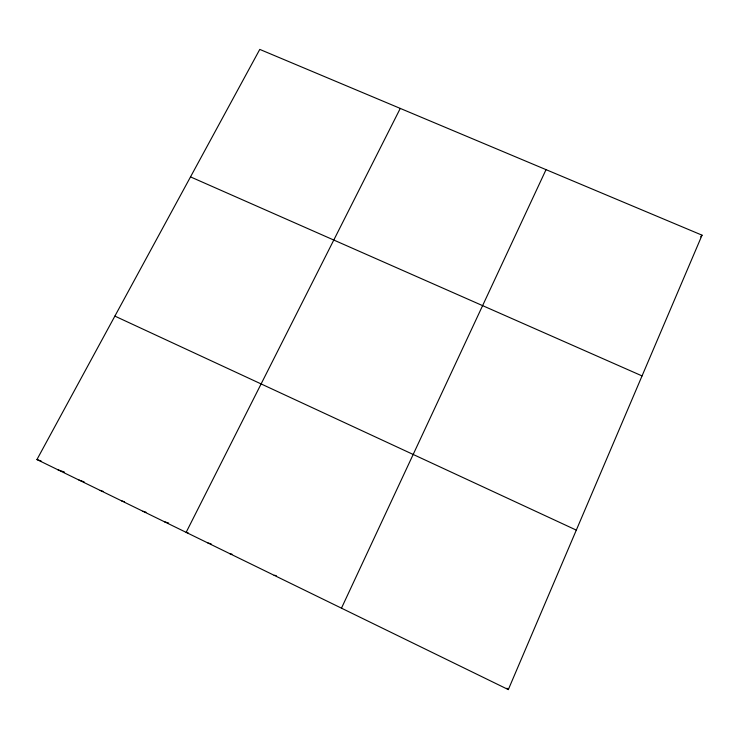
<?xml version="1.0" encoding="UTF-8"?>
<svg xmlns="http://www.w3.org/2000/svg" width="739" height="739" viewBox="0 0 739 739"><rect width="100%" height="100%" fill="white"/><g stroke="black" fill="none" stroke-linecap="round" stroke-linejoin="round"><path stroke-width="1.11" d="M508.321 689.598L702.05 235.178L259.777 49.402L36.95 459.547L508.321 689.598L506.871 688.221M341.473 608.169L546.038 169.647M400.27 108.411L186.145 532.366L188.233 532.939M700.637 236.886L702.05 235.178M274.123 575.302L276.238 575.579M229.884 553.714L231.991 554.176M207.945 543.008L211.095 543.793M164.464 521.78L168.631 523M142.904 511.259L146.017 512.219M121.473 500.802L124.577 501.799M100.162 490.4L103.248 491.435M78.971 480.064L84.089 481.819M57.901 469.773L64.422 472.073M36.95 459.547L41.264 461.099M190.514 176.889L642.052 375.911M114.878 316.107L576.318 530.122"/></g></svg>
